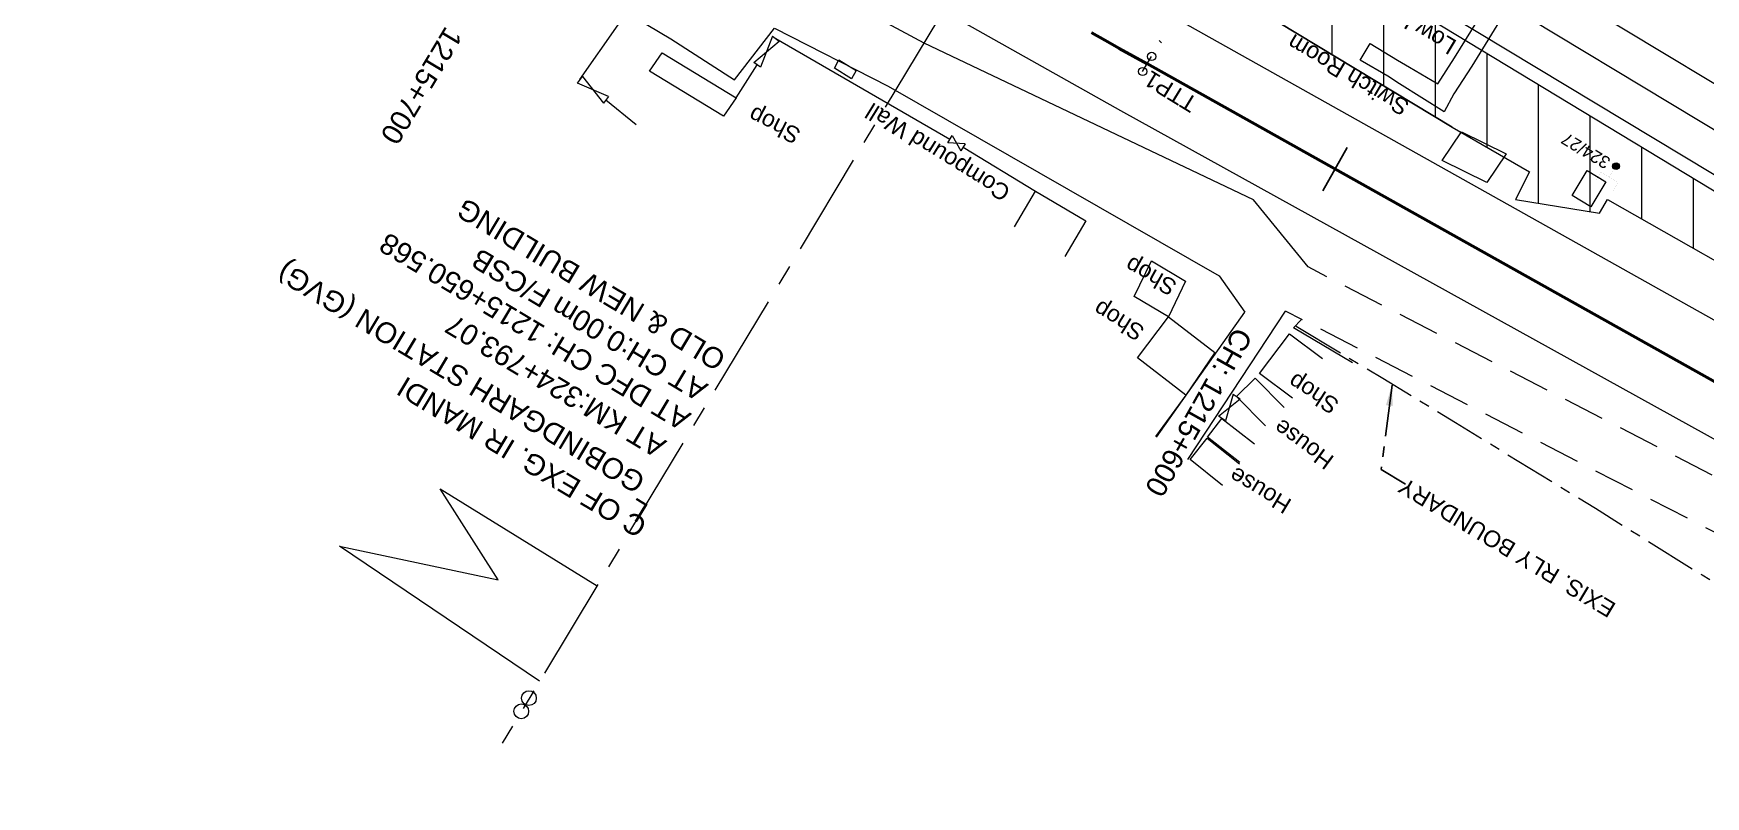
# Model space of a CAD drawing. Header units: metres. Extents: x 622835 to 629437, y 3390046 to 3394575.
# Drawn here: x 624190.7 to 624393.3, y 3393561.9 to 3393654.3 of the extents above; entities that cross this region are included whole.
import ezdxf

# ---------------------------------------------------------------- set-up
doc = ezdxf.new("R2010")
doc.units = ezdxf.units.M
doc.header["$LTSCALE"] = 2
doc.header["$MEASUREMENT"] = 0
for name, pattern in [('ACAD_ISO07W100', [3, 0, -3]), ('CENTER', [2, 1.25, -0.25, 0.25, -0.25]), ('CENTER2', [1.125, 0.75, -0.125, 0.125, -0.125]), ('DASHED', [0.75, 0.5, -0.25])]:
    doc.linetypes.add(name, pattern=pattern)
for name, color, linetype, lineweight in [('C-ALIG-DG-LINE', 1, 'CENTER2', 70), ('C-ALIG-DG-SPIRAL', 1, 'CENTER2', 70), ('C-ALIG-LABL-DG', 1, 'Continuous', 25), ('Cardinal_Leader', 10, 'Continuous', 0), ('Commercial Building Pucca', 7, 'Continuous', 13), ('Compound Wall', 7, 'Continuous', 13), ('DOTED LINE', 7, 'ACAD_ISO07W100', 18), ('Footpath Over Bridge', 7, 'Continuous', 0), ('Gate', 7, 'Continuous', 13), ('Govt buliding', 7, 'Continuous', 13), ('Grill', 7, 'Continuous', 13), ('IR Cut & Connection', 190, 'Continuous', 0), ('MANDI GOBINDGARH STATION', 7, 'Continuous', 0), ('NEW MANDI GOBINDGARH PLATFORM', 1, 'Continuous', 0), ('OHE MAST', 7, 'Continuous', 0), ('Platform', 7, 'Continuous', 0), ('Proposed TPTC Chainages', 10, 'Continuous', 0), ('Residential Building Pucca', 7, 'Continuous', 13), ('Residential Building Semipucca', 7, 'Continuous', 13), ('RLY BOUNDARY', 32, 'CENTER', 0), ('Subroad Edge', 7, 'Continuous', 0), ('Text', 7, 'Continuous', 0)]:
    doc.layers.add(name, color=color, linetype=linetype, lineweight=lineweight)
for name, color, linetype in [('OHE MAST TEXT', 251, 'Continuous'), ('Point Code', 7, 'Continuous'), ('PROPOSED ROADS', 10, 'DASHED')]:
    doc.layers.add(name, color=color, linetype=linetype)
doc.styles.add('ARIAL', font='arial.ttf')
doc.styles.get("Standard").update_dxf_attribs({"font": 'arial.ttf'})
doc.linetypes.add('F-LINE', pattern='A,0.6,["X",Standard,S=0.3,R=0,X=0,Y=-0.15],0.1', length=0.7)
doc.dimstyles.new('ISO-25', dxfattribs={"dimtxt": 2.5, "dimasz": 2.5, "dimexe": 1.25, "dimexo": 0.625, "dimtad": 1, "dimdec": 3, "dimtxsty": 'Standard', "dimcen": 2.5, "dimadec": 0, "dimazin": 0, "dimtfac": 1, "dimtdec": 3, "dimtmove": 0, "dimatfit": 3, "dimfxl": 1, "dimarcsym": 0})

# ---------------------------------------------------------------- blocks, each defined once
blk = doc.blocks.new('GT')
at = {"layer": 'Gate', "lineweight": 0}
for p, q in [((-0.5, -0.5), (-0.5, 0.5)), ((-0.5, 0.5), (0.5, -0.5)), ((0.5, 0.5), (0.5, -0.5))]:
    blk.add_line(p, q, dxfattribs=at)
at = {"layer": 'Gate', "lineweight": 0, "flags": 128}
blk.add_lwpolyline([(0.5, 0.5), (-0.5, -0.5)], dxfattribs=at)
blk = doc.blocks.new('OHE MAST')
h = blk.add_hatch(color=256)
edge = h.paths.add_edge_path()
edge.add_arc((0, 0), 0.412, 0, 360)
at = {"lineweight": 13, "const_width": 0.008, "flags": 128}
for points in [[(1.2, 2.8), (1.2, 1.6), (-1.2, 1.6), (-1.2, 2.8)], [(0, 1.6), (0, 0)]]:
    blk.add_lwpolyline(points, dxfattribs=at)
blk.add_circle((0, 0), 0.412)
blk = doc.blocks.new('IR YARD GVG SURVEY DATA')
at = {"layer": 'Point Code', "lineweight": 0}
for points in [[(467.65, -301.87), (427.12, -277.44), (418.41, -272.18), (410.1, -267.22), (403.52, -263.26), (394.7, -258), (386, -252.8), (377.3, -247.58), (364.86, -240.17), (361.79, -238.34), (355.02, -234.28), (346.13, -228.94), (338.4, -224.28), (327.59, -217.8), (288.33, -194.13), (232.37, -160.46), (-42.46, 4.86), (-275.04, 144.91), (-381.88, 209.26), (-440.27, 244.53), (-468.83, 261.68)], [(469.6, -308.6), (418, -277.63), (393.53, -262.93), (385.06, -257.83), (376.3, -252.58), (367.55, -247.34), (358.82, -242.09), (349.73, -236.62), (341.11, -231.44), (332.66, -226.35), (324.18, -221.27), (315.47, -216.04), (291.61, -201.74), (286.52, -198.6), (229.7, -164.58), (-44.93, 0.81), (-277.57, 140.84), (-386.46, 206.48), (-446.06, 242.28), (-475.45, 259.7)], [(-370.43, 191.22), (-335.73, 170.34), (-281.33, 137.67), (-47.27, -3.18), (226.81, -168.21), (266.86, -192.44)]]:
    blk.add_lwpolyline(points, dxfattribs=at)
blk = doc.blocks.new('Tick Hor')
blk.add_lwpolyline([(-0.5, 0), (0.5, 0)])

msp = doc.modelspace()

# ---------------------------------------------------------------- hatches: boundary and pattern name
at = {"layer": 'NEW MANDI GOBINDGARH PLATFORM', "lineweight": 15}
h = msp.add_hatch(dxfattribs=at)
h.set_pattern_fill('ANSI31', scale=50, angle=45)
h.set_pattern_definition([(90, (-251.891, -273.052), (-6.25, 1e-15), [])])
h.paths.add_polyline_path([(624531.0563, 3393545.2091), (624534.1268, 3393550.881), (624527.8674, 3393554.6646), (624502.8936, 3393569.7155), (624461.8899, 3393594.3305), (624339.8563, 3393668.1924), (624320.7852, 3393679.6985), (624281.8523, 3393703.1939), (624262.6294, 3393714.7727), (624227.0882, 3393736.1915), (624199.5251, 3393752.8127), (624178.1975, 3393765.1836), (624123.5677, 3393798.0018), (624114.1253, 3393803.7654), (624077.3448, 3393825.8364), (624070.344, 3393829.8887), (624067.9669, 3393825.9774), (624089.0534, 3393813.419), (624112.5369, 3393798.9597), (624144.1751, 3393779.9498), (624142.0144, 3393776.1163), (624164.6782, 3393762.4529), (624193.7863, 3393745.409), (624207.1145, 3393737.3648), (624219.96, 3393729.6298), (624244.6522, 3393714.7478), (624256.7935, 3393707.4236), (624269.6296, 3393699.6742), (624277.5418, 3393694.8974), (624276.665, 3393693.3281), (624276.8291, 3393693.2364), (624289.638, 3393685.6085), (624290.9636, 3393687.2744), (624298.3126, 3393682.8524), (624297.7761, 3393681.8999), (624323.4867, 3393666.3376), (624329.8275, 3393662.7417), (624362.6205, 3393642.9317), (624372.0094, 3393637.5051), (624370.317, 3393634.1587), (624380.4796, 3393632.4925), (624381.466, 3393634.1761), (624451.8695, 3393594.1927), (624449.8441, 3393591.1337), (624499.891, 3393563.8795)])

# ---------------------------------------------------------------- linework, layer by layer
at = {"layer": 'C-ALIG-DG-LINE', "color": 1, "linetype": 'Continuous', "lineweight": 50, "flags": 128}
msp.add_lwpolyline([(624825.5978, 3393370.547), (624325.6799, 3393650.5797)], dxfattribs=at)
at = {"layer": 'C-ALIG-DG-SPIRAL', "color": 1, "linetype": 'Continuous', "lineweight": 50, "flags": 128}
msp.add_lwpolyline([(624325.6799, 3393650.5797), (624323.9913, 3393651.5255), (624322.3027, 3393652.4714), (624320.6142, 3393653.4175), (624318.9257, 3393654.3637)], dxfattribs=at)
at = {"layer": 'Cardinal_Leader', "linetype": 'Continuous', "lineweight": 13}
msp.add_line((624325.1359, 3393649.6693), (624326.2239, 3393651.49), dxfattribs=at)
for centre in [(624326.2239, 3393651.49), (624325.1359, 3393649.6693)]:
    msp.add_circle(centre, 0.5, dxfattribs=at)
at = {"layer": 'Commercial Building Pucca', "flags": 128}
for points in [[(624047.6067, 3393787.6373), (624062.9511, 3393778.1456), (624102.1417, 3393753.7975), (624124.3616, 3393740.075), (624162.6424, 3393717.3856), (624163.5906, 3393716.8346), (624175.553, 3393709.4639), (624193.2893, 3393698.9363), (624217.5451, 3393684.131), (624253.622, 3393662.2012), (624267.9636, 3393653.605), (624275.6744, 3393648.6532), (624280.5189, 3393654.9118), (624294.3115, 3393647.8806), (624334.3991, 3393624.9364), (624337.5027, 3393620.532)], [(624345.1815, 3393625.991), (624338.5628, 3393634.1102), (624298.6625, 3393653.084), (624286.3807, 3393659.7238), (624271.7249, 3393662.2064), (624256.9527, 3393668.2773), (624220.9851, 3393690.082), (624196.0678, 3393705.0919), (624167.6023, 3393722.2135), (624128.5356, 3393745.4169), (624107.5368, 3393758.5668), (624066.169, 3393784.0134)], [(624309.6007, 3393630.8723), (624312.142, 3393635.177), (624318.2516, 3393631.5701), (624315.7102, 3393627.2654)], [(624309.6007, 3393630.8723), (624312.142, 3393635.177), (624318.2516, 3393631.5701), (624315.7102, 3393627.2654)], [(624343.3078, 3393610.0848), (624339.312, 3393613.0884), (624342.9395, 3393617.9143), (624346.9354, 3393614.9106)]]:
    msp.add_lwpolyline(points, dxfattribs=at)
at = {"layer": 'Commercial Building Pucca'}
for points in [[(624265.3712, 3393649.7189), (624266.9109, 3393651.9377), (624275.8853, 3393646.4593), (624274.3455, 3393644.2405)], [(624326.2245, 3393626.7378), (624330.3472, 3393624.277), (624328.2509, 3393619.9518), (624324.126, 3393622.4138)], [(624328.2509, 3393619.9518), (624333.8665, 3393615.6231), (624330.377, 3393610.4684), (624324.525, 3393614.9792)]]:
    msp.add_3dface(points, dxfattribs=at)
at = {"layer": 'Compound Wall', "flags": 128}
for points in [[(624256.9622, 3393648.6787), (624261.5822, 3393655.3268)], [(624280.6983, 3393653.6473), (624301.7951, 3393641.4666)], [(624275.8853, 3393646.4593), (624278.4257, 3393650.4819)], [(624263.7635, 3393643.224), (624260.1019, 3393646.2119)], [(624303.3907, 3393640.4937), (624312.142, 3393635.177)], [(624330.377, 3393610.4684), (624326.7026, 3393605.4653)]]:
    msp.add_lwpolyline(points, dxfattribs=at)
at = {"layer": 'Compound Wall', "lineweight": 20, "flags": 128}
for points in [[(624280.6983, 3393653.6473), (624301.7951, 3393641.4666)], [(624303.3907, 3393640.4937), (624312.142, 3393635.177)]]:
    msp.add_lwpolyline(points, dxfattribs=at)
at = {"layer": 'DOTED LINE', "color": 1, "linetype": 'ACAD_ISO07W100', "lineweight": 50, "ltscale": 0.5}
msp.add_line((624325.6799, 3393650.5797), (624414.6328, 3393799.3481), dxfattribs=at)
at = {"layer": 'Footpath Over Bridge', "flags": 128}
for points in [[(624361.675, 3393644.8002), (624356.2762, 3393648.1869), (624354.8493, 3393649.0864), (624351.5102, 3393651.0305), (624352.7071, 3393653.0389), (624356.0136, 3393651.0532), (624357.4543, 3393650.1981), (624360.9001, 3393648.1577), (624362.9229, 3393651.3169), (624374.8064, 3393670.4819)], [(624376.6955, 3393669.3315), (624365.0077, 3393650.2953), (624362.8364, 3393646.9657), (624361.675, 3393644.8002)]]:
    msp.add_lwpolyline(points, dxfattribs=at)
at = {"layer": 'Govt buliding'}
msp.add_3dface([(624366.8579, 3393636.2376), (624361.4366, 3393638.8974), (624363.7508, 3393642.3478), (624369.1721, 3393639.6879)], dxfattribs=at)
msp.add_3dface([(624366.8579, 3393636.2376), (624361.4366, 3393638.8974), (624363.7508, 3393642.3478), (624369.1721, 3393639.6879)], dxfattribs=at)
at = {"layer": 'Grill', "color": 10, "linetype": 'F-LINE', "lineweight": 13, "ltscale": 3, "flags": 128}
for points in [[(624743.3357, 3393424.0857), (624328.8564, 3393656.2506), (624322.3137, 3393659.9161), (624315.7749, 3393663.5834), (624309.2463, 3393667.2531), (624302.7228, 3393670.9319), (624296.2089, 3393674.6215), (624289.7063, 3393678.3249), (624283.2168, 3393682.045), (624276.7366, 3393685.788, -0.01275446), (624190.1043, 3393739.0347), (624183.8381, 3393743.1259), (624177.5882, 3393747.2358), (624171.3473, 3393751.365), (624165.1136, 3393755.5104), (624158.8851, 3393759.6693), (624152.6574, 3393763.8403), (624146.4349, 3393768.0163), (624140.2118, 3393772.1969), (624017.6744, 3393854.5304), (624011.4483, 3393858.713), (624005.2182, 3393862.8941), (623998.9779, 3393867.0735), (623992.7317, 3393871.2442), (623986.4751, 3393875.4049), (623980.2063, 3393879.5526), (623973.9233, 3393883.6842), (623967.6294, 3393887.7935, 0.00400056), (623940.5738, 3393905.0826), (623934.2006, 3393909.0678), (623927.8117, 3393913.0338), (623921.4142, 3393916.9802), (623915.0101, 3393920.9099), (623908.6013, 3393924.8261), (623902.1921, 3393928.7301), (623895.778, 3393932.6289), (623889.3646, 3393936.523), (623880.6223, 3393941.8304)], [(624737.5214, 3393415.1846), (624693.4646, 3393440.7482), (624680.415, 3393447.8352), (624673.7182, 3393450.5975), (624322.5034, 3393644.9087), (624315.9598, 3393648.5747), (624309.4157, 3393652.2449), (624302.8685, 3393655.9251), (624296.3264, 3393659.6144), (624289.7886, 3393663.3175), (624283.2569, 3393667.0375), (624276.733, 3393670.7773), (624270.2242, 3393674.5368, -0.00261188), (624247.0675, 3393688.1579)]]:
    msp.add_lwpolyline(points, format="xyb", dxfattribs=at)
at = {"layer": 'Grill', "flags": 128}
for points in [[(624362.6205, 3393642.9317), (624329.8275, 3393662.7417)], [(624362.6205, 3393642.9317), (624372.0094, 3393637.5051), (624370.317, 3393634.1587), (624380.4796, 3393632.4925), (624381.466, 3393634.1761), (624451.8695, 3393594.1927), (624450.7283, 3393592.4692)], [(624350.5785, 3393614.3743), (624343.4017, 3393618.6132), (624344.3588, 3393619.5912)]]:
    msp.add_lwpolyline(points, dxfattribs=at)
at = {"layer": 'Grill', "lineweight": 13, "flags": 128}
msp.add_lwpolyline([(624350.5785, 3393614.3743), (624343.4017, 3393618.6132), (624344.3588, 3393619.5912)], dxfattribs=at)
at = {"layer": 'MANDI GOBINDGARH STATION', "color": 7, "linetype": 'CENTER', "lineweight": 13, "ltscale": 5}
msp.add_line((624341.6695, 3393724.5748), (624247.538, 3393568.2998), dxfattribs=at)
at = {"layer": 'MANDI GOBINDGARH STATION', "color": 7, "lineweight": 13, "flags": 128}
msp.add_lwpolyline([(624252.0676, 3393575.823), (624227.8232, 3393592.1959), (624247.0525, 3393588.1054), (624240.0414, 3393599.1016), (624259.0265, 3393587.3813)], dxfattribs=at)
at = {"layer": 'MANDI GOBINDGARH STATION', "color": 7, "lineweight": 13}
for centre in [(624249.8507, 3393572.1734), (624250.7791, 3393573.7716)]:
    msp.add_circle(centre, 0.8956, dxfattribs=at)
at = {"layer": 'Platform', "lineweight": 15, "flags": 128}
for points in [[(624527.8674, 3393554.6646), (624502.8936, 3393569.7155), (624461.8899, 3393594.3305), (624339.8563, 3393668.1924), (624320.7852, 3393679.6985), (624281.8523, 3393703.1939), (624262.6294, 3393714.7727), (624227.0882, 3393736.1915), (624199.5251, 3393752.8127), (624178.1975, 3393765.1836)], [(624164.6782, 3393762.4529), (624193.7863, 3393745.409), (624207.1145, 3393737.3648), (624219.96, 3393729.6298), (624244.6522, 3393714.7478), (624256.7935, 3393707.4236), (624269.6296, 3393699.6742), (624277.5418, 3393694.8974), (624276.665, 3393693.3281), (624276.8291, 3393693.2364), (624289.638, 3393685.6085), (624290.9636, 3393687.2744), (624298.3126, 3393682.8524), (624297.7761, 3393681.8999), (624323.4867, 3393666.3376), (624329.8275, 3393662.7417), (624362.6205, 3393642.9317), (624372.0094, 3393637.5051), (624370.317, 3393634.1587), (624380.4796, 3393632.4925), (624381.466, 3393634.1761), (624451.8695, 3393594.1927)]]:
    msp.add_lwpolyline(points, dxfattribs=at)
at = {"layer": 'PROPOSED ROADS', "color": 1, "linetype": 'DASHED', "lineweight": 13, "ltscale": 5, "flags": 128}
for points in [[(625335.4243, 3393057.6167), (625163.6634, 3393160.9073, -0.02021939), (625153.7348, 3393167.4385), (625135.6323, 3393180.4247, 0.02083183), (625121.4951, 3393189.6996), (625091.7314, 3393207.4993, 0.01788486), (625079.0132, 3393214.5003), (625057.8399, 3393225.1876, -0.01887974), (625044.8257, 3393232.3853), (624872.0494, 3393336.6466), (624824.7006, 3393364.6289), (624803.139, 3393377.3994), (624733.5404, 3393416.8778), (624689.2406, 3393443.0499, 0.03424961), (624676.6437, 3393449.372), (624664.8088, 3393454.3295, -0.03097295), (624588.592, 3393491.9586), (624522.3117, 3393529.9549), (624464.1113, 3393564.0571, 0.01358577), (624444.9256, 3393574.6095), (624345.1815, 3393625.991)], [(625583.1202, 3392901.6604), (625160.5713, 3393155.7654, -0.02021939), (625150.2375, 3393162.5632), (625132.1349, 3393175.5494, 0.02083183), (625118.4156, 3393184.5502), (625088.6519, 3393202.3499, 0.01788486), (625076.3096, 3393209.144), (625055.1363, 3393219.8312, -0.01887974), (625041.7257, 3393227.2481), (624868.973, 3393331.4952), (624821.6454, 3393359.465), (624800.1298, 3393372.2082), (624730.5341, 3393411.6851), (624686.1886, 3393437.8841, 0.03424961), (624674.3256, 3393443.8379), (624662.4907, 3393448.7954, -0.03097295), (624585.608, 3393486.7533), (624519.303, 3393524.7637), (624461.078, 3393558.8804, 0.01358577), (624442.1779, 3393569.2756), (624342.4339, 3393620.6571)]]:
    msp.add_lwpolyline(points, format="xyb", dxfattribs=at)
at = {"layer": 'Residential Building Pucca', "lineweight": 0, "flags": 128}
for points in [[(624340.0283, 3393606.7354), (624336.5249, 3393610.3013), (624338.7887, 3393612.5254), (624342.292, 3393608.9595)], [(624336.925, 3393602.2978), (624332.9812, 3393605.3695), (624334.7456, 3393607.6348), (624338.6894, 3393604.563)], [(624334.7941, 3393599.5392), (624330.8875, 3393602.6581), (624332.9668, 3393605.2625), (624336.8734, 3393602.1435)]]:
    msp.add_lwpolyline(points, dxfattribs=at)
at = {"layer": 'Residential Building Semipucca'}
for points in [[(624288.3265, 3393651.079), (624290.4184, 3393649.7943), (624289.8742, 3393648.7975), (624287.782, 3393650.0823)], [(624288.3265, 3393651.079), (624290.4184, 3393649.7943), (624289.8742, 3393648.7975), (624287.782, 3393650.0823)], [(624378.9902, 3393637.6679), (624381.2531, 3393636.2974), (624379.4507, 3393633.2763), (624377.1878, 3393634.6469)], [(624378.9902, 3393637.6679), (624381.2531, 3393636.2974), (624379.4507, 3393633.2763), (624377.1878, 3393634.6469)]]:
    msp.add_3dface(points, dxfattribs=at)
at = {"layer": 'RLY BOUNDARY', "lineweight": 20, "ltscale": 2.5, "flags": 128}
msp.add_lwpolyline([(624343.7474, 3393618.81), (624354.2455, 3393612.512), (624363.0486, 3393607.148), (624380.0005, 3393596.761), (624392.9129, 3393588.705), (624408.9883, 3393578.958), (624435.6645, 3393566.6405), (624433.9453, 3393563.5567), (624445.5947, 3393556.5666), (624449.7176, 3393562.392), (624459.0469, 3393556.2388), (624477.9703, 3393545.025), (624497.6946, 3393533.626), (624513.5569, 3393524.953), (624529.9997, 3393514.86), (624553.035, 3393500.997), (624576.2285, 3393487.09), (624594.0058, 3393476.266), (624613.7713, 3393464.3278), (624667.5537, 3393431.733), (624678.9212, 3393441.781), (624692.0049, 3393433.642), (624726.3645, 3393412.205), (624759.7854, 3393391.343), (624784.9693, 3393375.666), (624790.1716, 3393374.307), (624794.6273, 3393371.133), (624875.4282, 3393324.2783), (624892.0265, 3393314.66), (624917.2224, 3393298.661), (624929.5774, 3393289.069), (624929.2911, 3393288.696), (624942.0493, 3393280.466), (624949.0065, 3393276.572), (625055.9695, 3393214.325), (625098.1077, 3393185.791), (625166.3366, 3393148.095), (625196.1115, 3393130.225), (625236.887, 3393105.866), (625282.9415, 3393078.091), (625312.3237, 3393059.876), (625319.1516, 3393055.978), (625377.1763, 3393020.907), (625420.2274, 3392994.9606), (625449.4145, 3392977.558), (625488.1998, 3392954.207), (625514.6082, 3392938.038), (625552.6401, 3392913.902), (625582.89, 3392894.664), (625593.6464, 3392887.111), (625740.5304, 3392800.235), (625753.34, 3392792.351), (625762.8561, 3392786.977), (625787.346, 3392772.922), (625822.824, 3392751.998), (625854.994, 3392732.947), (625885.258, 3392714.819), (625902.476, 3392704.391), (625933.944, 3392685.003), (626053.857, 3392613.137), (626108.65, 3392581.249), (626124.981, 3392572.136), (626131.515, 3392568.791), (626165.175, 3392548.468), (626182.609, 3392537.54), (626210.092, 3392522.247), (626217.34, 3392516.708), (626220.779, 3392514.709), (626251.265, 3392496.431), (626262.594, 3392489.206), (626286.38, 3392474.79), (626324.964, 3392451.199), (626327.16, 3392449.8914)], dxfattribs=at)
at = {"layer": 'Subroad Edge', "lineweight": 15, "flags": 128}
for points in [[(624326.7991, 3393605.3888), (624337.5097, 3393620.538)], [(624330.6293, 3393602.6563), (624342.4339, 3393620.6571)]]:
    msp.add_lwpolyline(points, dxfattribs=at)

# ---------------------------------------------------------------- block references
at = {"layer": 'C-ALIG-LABL-DG', "color": 1, "linetype": 'Continuous', "lineweight": 25, "xscale": 5.999999999999999, "yscale": 5.999999999999999, "zscale": 5.999999999999999, "rotation": 240.7443123450175}
msp.add_blockref('Tick Hor', (624348.4334, 3393637.8341), dxfattribs=at)
at = {"layer": 'Gate', "yscale": 0.9997814888905844}
for p, xscale, zscale, rotation in [((624279.562, 3393652.0646), 3.896707191717561, 1.973792217510757, 54.28387401291273), ((624279.562, 3393652.0646), 3.896707191717561, 1.973792217510757, 54.28387401291273), ((624258.532, 3393647.4453), 3.992854032574445, 1.997994381776399, 322.2838740118113), ((624302.5929, 3393640.9801), 1.868822677684371, 1.366899527824839, 328.2838740199657), ((624302.5929, 3393640.9801), 1.868822677684371, 1.366899527824839, 328.2838740199657), ((624335.6352, 3393608.968), 3.205677545809832, 1.790244974759843, 56.28387401286062)]:
    msp.add_blockref('GT', p, dxfattribs=dict(at, xscale=xscale, zscale=zscale, rotation=rotation))
at = {"layer": 'IR Cut & Connection', "lineweight": 25}
msp.add_blockref('IR YARD GVG SURVEY DATA', (624331.075, 3393706.9861), dxfattribs=at)
at = {"layer": 'OHE MAST', "color": 2, "rotation": 149.0208306544456}
msp.add_blockref('OHE MAST', (624382.4942, 3393638.2027), dxfattribs=at)

# ---------------------------------------------------------------- texts
at = {"layer": 'C-ALIG-LABL-DG', "color": 1, "lineweight": 25, "style": 'ARIAL'}
for s, rotation, p in [('CH: 1215+700', 239.123596, (624244.2914, 3393661.2782)), ('CH: 1215+600', 240.744312, (624336.3733, 3393618.862))]:
    msp.add_text(s, height=2.5, rotation=rotation, dxfattribs=at).set_placement(p)
at = {"layer": 'MANDI GOBINDGARH STATION', "color": 7, "insert": (624274.8584, 3393615.4599), "char_height": 2.5, "width": 59.962093, "attachment_point": 7, "rotation": 149.123596, "line_spacing_factor": 0.6, "style": 'ARIAL'}
msp.add_mtext('OLD & NEW BUILDING', dxfattribs=at)
at = {"layer": 'MANDI GOBINDGARH STATION', "color": 1, "insert": (624270.5844, 3393608.2165), "char_height": 2.5, "attachment_point": 7, "rotation": 149.123596, "line_spacing_factor": 0.6, "style": 'ARIAL'}
msp.add_mtext('{\\C10;AT DFC CH: 1215+650.568}', dxfattribs=at)
at = {"layer": 'MANDI GOBINDGARH STATION', "color": 7, "char_height": 2.5, "attachment_point": 7, "line_spacing_factor": 0.6, "style": 'ARIAL'}
for s, insert, rotation in [('AT CH:0.00m F/CSB', (624272.6444, 3393611.7572), 149.123596), ('GOBINDGARH STATION (GVG)', (624265.465, 3393601.2259), 149.123596), ('AT KM:324+793.07', (624267.5982, 3393604.9054), 149.123596), ('C OF EXG. IR MANDI ', (624265.3065, 3393595.2428), 149.123596), ('L', (624265.4178, 3393597.0692), 148.52114)]:
    msp.add_mtext(s, dxfattribs=dict(at, insert=insert, rotation=rotation))
at = {"layer": 'OHE MAST TEXT', "style": 'ARIAL'}
msp.add_text('324/27', height=1.5, rotation=149, dxfattribs=at).set_placement((624381.9628, 3393639.0553))
at = {"layer": 'Proposed TPTC Chainages', "color": 1, "lineweight": 0, "insert": (624331.4437, 3393645.4621), "char_height": 2, "attachment_point": 4, "rotation": 148.547178, "line_spacing_factor": 0.6, "style": 'ARIAL'}
msp.add_mtext('\\pxsm1;TTP1', dxfattribs=at)
at = {"layer": 'RLY BOUNDARY', "ltscale": 2.5}
msp.add_text('EXIS. RLY BOUNDARY', height=2, rotation=149, dxfattribs=at).set_placement((624382.6303, 3393585.1317))
at = {"layer": 'Text'}
for s, rotation, p in [('Low Level Platform', 149, (624363.331, 3393653.3145)), ('Switch Room', 149.400381, (624357.6226, 3393645.9185)), ('Shop', 153.256614, (624283.8853, 3393642.5778)), ('Shop', 150.747162, (624329.4547, 3393624.1462)), ('Shop', 148.132642, (624325.5406, 3393618.5999)), ('Shop', 147.26212, (624349.107, 3393609.7228)), ('House', 143.659094, (624348.4775, 3393602.9259)), ('House', 148.869153, (624343.3408, 3393597.7029))]:
    msp.add_text(s, height=2, rotation=rotation, dxfattribs=at).set_placement(p)
at = {"layer": 'Text', "style": 'ARIAL'}
for s, rotation, p in [('Switch Room', 149.400381, (624357.6226, 3393645.9185)), ('Compound Wall', 148.230262, (624309.2893, 3393635.5107))]:
    msp.add_text(s, height=2, rotation=rotation, dxfattribs=at).set_placement(p)

# ---------------------------------------------------------------- leaders
at = {"layer": 'RLY BOUNDARY', "ltscale": 2.5}
msp.add_leader([(624355.3516, 3393611.6881), (624354.0272, 3393601.4519), (624356.9863, 3393599.6693)], dimstyle='ISO-25', override={"dimtxt": 0.5, "dimtad": 0}, dxfattribs=at)

doc.saveas('drawing.dxf')
